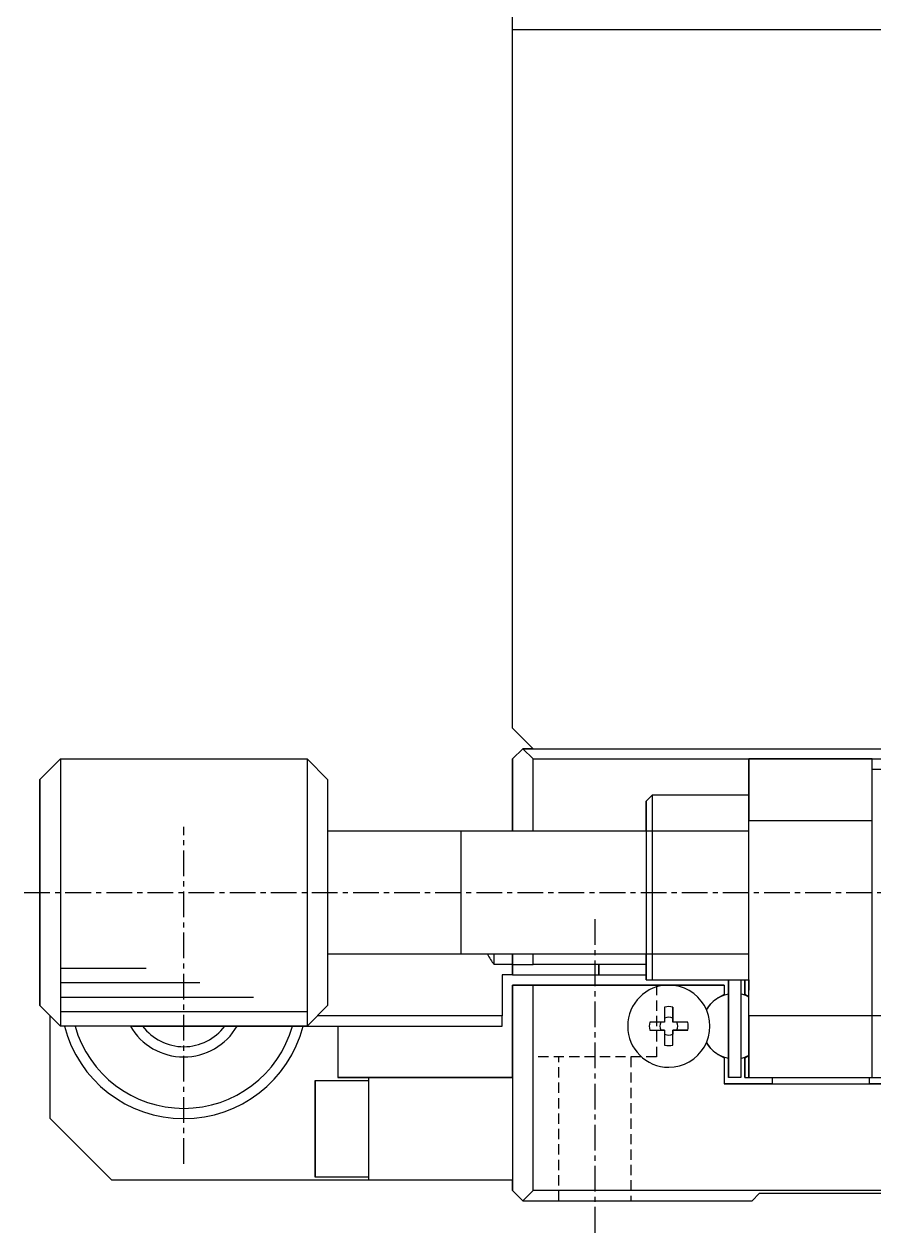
# Model space of a CAD drawing. Extents: x 73 to 304, y 18 to 225.
# Drawn here: x 223.8 to 265.1, y 64.1 to 123.1 of the extents above; entities that cross this region are included whole.
import ezdxf

# ---------------------------------------------------------------- set-up
doc = ezdxf.new("R2010")
doc.units = 0
doc.linetypes.add('CENTER', pattern=[2, 1.25, -0.25, 0.25, -0.25])
doc.linetypes.add('DASHED', pattern=[0.75, 0.5, -0.25])
doc.layers.get('0').update_dxf_attribs({"linetype": 'CONTINUOUS'})
doc.layers.add('CENTER', color=1, linetype='CENTER')

msp = doc.modelspace()

# ---------------------------------------------------------------- linework, layer by layer
at = {"color": 7, "linetype": 'CONTINUOUS'}
for p, q in [((247.528409, 88.848982), (247.528409, 161.84898)), ((247.528409, 122.84898), (287.528409, 122.84898)), ((247.528409, 88.848982), (248.528409, 87.848982)), ((247.527544, 87.348982), (248.027534, 87.848982)), ((248.028276, 87.848982), (247.528266, 87.348982)), ((248.027534, 87.848982), (248.527839, 87.848982)), ((248.028276, 87.848982), (248.027534, 87.848982)), ((248.528285, 87.348982), (248.028276, 87.848982)), ((248.528409, 87.848982), (248.028276, 87.848982)), ((248.528409, 87.848982), (286.528409, 87.848982)), ((224.528589, 86.348982), (225.528589, 87.348982)), ((225.528589, 87.348982), (237.528589, 87.348982)), ((237.528589, 87.348982), (238.528589, 86.348982)), ((247.527544, 83.848982), (247.527544, 87.348982)), ((247.527544, 87.348982), (247.528266, 87.348982)), ((247.528266, 87.348982), (247.528266, 83.848982)), ((248.528285, 87.348982), (259.028504, 87.348982)), ((248.528285, 83.848982), (248.528285, 87.348982)), ((259.02847, 85.598982), (259.028504, 87.348982)), ((259.028504, 87.348982), (265.028504, 87.348982)), ((259.028504, 87.348982), (259.028656, 87.348982)), ((265.028656, 87.348982), (259.028656, 87.348982)), ((259.028656, 87.348982), (259.028713, 84.348982)), ((265.028656, 87.348982), (265.028504, 87.348982)), ((265.028656, 87.348982), (286.528285, 87.348982)), ((265.028713, 84.348982), (265.028656, 87.348982)), ((265.028665, 86.848982), (268.528589, 86.848982)), ((254.028589, 85.298982), (254.328589, 85.598982)), ((254.328589, 85.598982), (259.028583, 85.598982)), ((254.328629, 76.598982), (254.328589, 85.598982)), ((259.028673, 80.848982), (259.028583, 85.598982)), ((254.028527, 83.848982), (254.028589, 85.298982)), ((254.028589, 85.298982), (254.028614, 76.598982)), ((259.028713, 74.848982), (259.028713, 84.348982)), ((259.028713, 84.348982), (265.028713, 84.348982)), ((265.028713, 74.848982), (265.028713, 84.348982)), ((238.528677, 83.848982), (245.033589, 83.848982)), ((245.023589, 83.848982), (259.028653, 83.848982)), ((259.028623, 76.598982), (259.028673, 80.848982)), ((245.033589, 77.848982), (238.528677, 77.848982)), ((259.028653, 77.848982), (245.023589, 77.848982)), ((246.630141, 77.348982), (246.630167, 77.848982)), ((247.528141, 77.348982), (247.528166, 77.848982)), ((247.528266, 77.848982), (247.528266, 77.348982)), ((248.528285, 77.348982), (248.528285, 77.848982)), ((254.028564, 76.598982), (254.028527, 77.848982)), ((247.528141, 77.348982), (246.630141, 77.348982)), ((247.528048, 77.348982), (247.528048, 76.848982)), ((247.52807, 76.848982), (247.52807, 77.348982)), ((247.528266, 77.348982), (247.528141, 77.348982)), ((247.528266, 77.348982), (248.528285, 77.348982)), ((254.028537, 77.348982), (248.528285, 77.348982)), ((251.727724, 76.848982), (251.727724, 77.348982)), ((251.727736, 77.348982), (251.727736, 76.848982)), ((247.028048, 76.848982), (247.028048, 74.848982)), ((247.528048, 76.848982), (247.028048, 76.848982)), ((247.52807, 76.848982), (251.727724, 76.848982)), ((251.727736, 76.848982), (254.028552, 76.848982)), ((247.527544, 76.348982), (248.527525, 76.348982)), ((247.527544, 71.848982), (247.527544, 76.348982)), ((247.527544, 76.348982), (247.528266, 76.348982)), ((247.528266, 76.348982), (247.528266, 66.348982)), ((248.528285, 76.348982), (247.528266, 76.348982)), ((255.128285, 76.348982), (248.527525, 76.348982)), ((248.527601, 76.348982), (254.527601, 76.348982)), ((248.527601, 76.348982), (254.527601, 76.348982)), ((248.528209, 76.348982), (254.528209, 76.348982)), ((248.528209, 76.348982), (254.528209, 76.348982)), ((248.528285, 66.348982), (248.528285, 76.348982)), ((248.528285, 76.348982), (255.128302, 76.348982)), ((254.028614, 76.598982), (254.328629, 76.598982)), ((254.328629, 76.598982), (259.028623, 76.598982)), ((257.827525, 76.348982), (255.128302, 76.348982)), ((255.128302, 76.348982), (257.828285, 76.348982)), ((257.828285, 76.348982), (257.827525, 76.348982)), ((257.828285, 76.348982), (257.828285, 75.893394)), ((258.027603, 76.598982), (258.027603, 75.907868)), ((258.028203, 71.848982), (258.028203, 76.598982)), ((258.628203, 76.598982), (258.628203, 71.848982)), ((258.827525, 75.893394), (258.827525, 76.598982)), ((258.828285, 76.598982), (258.828285, 75.893394)), ((259.028285, 71.848982), (259.028285, 76.598982)), ((259.028543, 76.598982), (259.028583, 76.098982)), ((259.028583, 76.098982), (259.028623, 76.598982)), ((257.828285, 75.893394), (257.534535, 75.723797)), ((258.027638, 75.907875), (258.027648, 75.998982)), ((258.027648, 75.998982), (258.027659, 75.907879)), ((258.02771, 75.907875), (258.027721, 75.998982)), ((258.027721, 75.998982), (258.027731, 75.907893)), ((258.027783, 75.907875), (258.027793, 75.998982)), ((258.027793, 75.998982), (258.027803, 75.907907)), ((258.027855, 75.907875), (258.027865, 75.998982)), ((258.027865, 75.998982), (258.027875, 75.907921)), ((258.027927, 75.907875), (258.027937, 75.998982)), ((258.027937, 75.998982), (258.027947, 75.907935)), ((258.027999, 75.907875), (258.028009, 75.998982)), ((258.028009, 75.998982), (258.02802, 75.907949)), ((258.028071, 75.907875), (258.028082, 75.998982)), ((258.028082, 75.998982), (258.028092, 75.907962)), ((258.028144, 75.907875), (258.028154, 75.998982)), ((258.028154, 75.998982), (258.028154, 72.698982)), ((258.827525, 75.893394), (259.028285, 75.777485)), ((258.828285, 75.893394), (258.827525, 75.893394)), ((259.028285, 75.777923), (258.828285, 75.893394)), ((259.027522, 75.777925), (259.027522, 75.774128)), ((259.027525, 75.774126), (259.027525, 75.777923)), ((225.528589, 74.348982), (224.528589, 75.348982)), ((238.528589, 75.348982), (237.528589, 74.348982)), ((247.527905, 75.098982), (247.527881, 73.848982)), ((247.527905, 72.598982), (247.527905, 75.098982)), ((254.928313, 75.27769), (254.928315, 74.548982)), ((255.328313, 75.27769), (255.328293, 74.735374)), ((255.328315, 74.548982), (255.328313, 75.27769)), ((225.027563, 69.848982), (225.027563, 74.850008)), ((225.027677, 69.848982), (225.027677, 74.849894)), ((237.528589, 74.348982), (225.528589, 74.348982)), ((229.028038, 74.348982), (237.528589, 74.348982)), ((237.528589, 74.348982), (247.028038, 74.348982)), ((247.028048, 74.848982), (238.028589, 74.848982)), ((239.027677, 74.348982), (239.027677, 71.848982)), ((247.028038, 74.348982), (247.028048, 74.848982)), ((254.928315, 74.548982), (254.199604, 74.548982)), ((255.328293, 74.735374), (255.328293, 74.548982)), ((256.057022, 74.548982), (255.328315, 74.548982)), ((259.028713, 74.848982), (259.028656, 71.848982)), ((265.028713, 74.848982), (259.028713, 74.848982)), ((265.028656, 71.848982), (265.028713, 74.848982)), ((268.528589, 74.848982), (265.028713, 74.848982)), ((247.527881, 73.848982), (247.527905, 72.598982)), ((254.199604, 74.148982), (254.741901, 74.148982)), ((254.199604, 74.148982), (254.928315, 74.148982)), ((254.928293, 74.148982), (254.741901, 74.148982)), ((254.928315, 74.148982), (254.928313, 73.420273)), ((255.328293, 74.148982), (255.328293, 73.962589)), ((255.514685, 74.148982), (255.328293, 74.148982)), ((255.328313, 73.420273), (255.328293, 73.962589)), ((255.328313, 73.420273), (255.328315, 74.148982)), ((255.328315, 74.148982), (256.057022, 74.148982)), ((256.057022, 74.148982), (255.514685, 74.148982)), ((257.534535, 72.974166), (257.828285, 72.80457)), ((257.828285, 72.80457), (257.828285, 71.548982)), ((258.027603, 72.790095), (258.027603, 71.848982)), ((258.027648, 72.698982), (258.027638, 72.790088)), ((258.027659, 72.790084), (258.027648, 72.698982)), ((258.027721, 72.698982), (258.02771, 72.790088)), ((258.027731, 72.79007), (258.027721, 72.698982)), ((258.027793, 72.698982), (258.027783, 72.790088)), ((258.027803, 72.790056), (258.027793, 72.698982)), ((258.027865, 72.698982), (258.027855, 72.790088)), ((258.027875, 72.790042), (258.027865, 72.698982)), ((258.027937, 72.698982), (258.027927, 72.790088)), ((258.027947, 72.790028), (258.027937, 72.698982)), ((258.028009, 72.698982), (258.027999, 72.790088)), ((258.02802, 72.790014), (258.028009, 72.698982)), ((258.028082, 72.698982), (258.028071, 72.790088)), ((258.028092, 72.790001), (258.028082, 72.698982)), ((258.028154, 72.698982), (258.028144, 72.790088)), ((259.028285, 72.920478), (258.827525, 72.80457)), ((258.827525, 71.848982), (258.827525, 72.80457)), ((258.827525, 72.80457), (258.828285, 72.80457)), ((258.828285, 72.80457), (259.028285, 72.92004)), ((258.828285, 72.80457), (258.828285, 71.848982)), ((237.927877, 69.348965), (237.927833, 71.698981)), ((237.927833, 71.698981), (237.927833, 66.998981)), ((237.927833, 71.698981), (240.527833, 71.698981)), ((247.527563, 71.848982), (239.027677, 71.848982)), ((239.027677, 71.848982), (240.527677, 71.848982)), ((240.527677, 71.698981), (240.527677, 71.848982)), ((240.527677, 71.848982), (240.527886, 71.848982)), ((240.527886, 66.848982), (240.527886, 71.848982)), ((240.527886, 71.848982), (247.527886, 71.848982)), ((247.527886, 71.848982), (247.527563, 71.848982)), ((247.527886, 71.848982), (247.527886, 66.848982)), ((257.828285, 71.548982), (277.228285, 71.548982)), ((260.027677, 71.548982), (257.828285, 71.548982)), ((258.027603, 71.848982), (258.028203, 71.848982)), ((258.628203, 71.848982), (258.028203, 71.848982)), ((258.828285, 71.848982), (258.827525, 71.848982)), ((258.828285, 71.848982), (259.028285, 71.848982)), ((259.028656, 71.848982), (259.028285, 71.848982)), ((259.028656, 71.848982), (265.028656, 71.848982)), ((260.178, 71.548982), (260.027677, 71.548982)), ((260.027677, 71.548982), (260.178, 71.548982)), ((260.027677, 71.548982), (260.028133, 71.548982)), ((260.028133, 71.548982), (265.028133, 71.548982)), ((260.178, 71.548982), (260.178, 71.848982)), ((264.878, 71.848982), (264.878, 71.548982)), ((265.028133, 71.548982), (264.878, 71.548982)), ((264.878, 71.548982), (265.027677, 71.548982)), ((265.028133, 71.548982), (265.027677, 71.548982)), ((266.027734, 71.548982), (265.028133, 71.548982)), ((265.028656, 71.848982), (276.028418, 71.848982)), ((237.927833, 70.619152), (237.927812, 69.984074)), ((237.927854, 69.984059), (237.927833, 70.619152)), ((225.027563, 69.848982), (228.027563, 66.848982)), ((225.027677, 69.848982), (225.027563, 69.848982)), ((228.027677, 66.848982), (225.027677, 69.848982)), ((237.927812, 69.984074), (237.927812, 68.713904)), ((237.927854, 68.713889), (237.927854, 69.984059)), ((237.927833, 66.998981), (237.927877, 69.348965)), ((237.927812, 68.713904), (237.927833, 68.078811)), ((237.927833, 68.078811), (237.927854, 68.713889)), ((228.027563, 66.848982), (228.027677, 66.848982)), ((240.527677, 66.848982), (228.027677, 66.848982)), ((240.527833, 66.998981), (237.927833, 66.998981)), ((240.527677, 66.848982), (240.527677, 66.998981)), ((240.527677, 66.848982), (240.527886, 66.848982)), ((247.527886, 66.848982), (240.527886, 66.848982)), ((247.527544, 66.348982), (247.527544, 66.848982)), ((248.027534, 65.848982), (247.527544, 66.348982)), ((247.528266, 66.348982), (247.527544, 66.348982)), ((247.528266, 66.348982), (248.028276, 65.848982)), ((248.028276, 65.848982), (248.528285, 66.348982)), ((286.528285, 66.348982), (248.528285, 66.348982)), ((259.528282, 66.198982), (259.178276, 65.848982)), ((275.528282, 66.198982), (259.528282, 66.198982)), ((248.027534, 65.848982), (248.028276, 65.848982)), ((248.028276, 65.848982), (259.178276, 65.848982))]:
    msp.add_line(p, q, dxfattribs=at)
at = {"color": 9, "linetype": 'CONTINUOUS'}
for p, q in [((245.028646, 80.821812), (245.028589, 83.848982)), ((245.028589, 77.848982), (245.028646, 80.821812))]:
    msp.add_line(p, q, dxfattribs=at)
at = {"color": 3, "linetype": 'CONTINUOUS'}
for p, q in [((229.691282, 77.148982), (225.528589, 77.148982)), ((232.303718, 76.448982), (225.528589, 76.448982)), ((234.916154, 75.748982), (225.528589, 75.748982)), ((237.528589, 75.048982), (225.528589, 75.048982))]:
    msp.add_line(p, q, dxfattribs=at)
at = {"color": 3, "linetype": 'DASHED'}
for p, q in [((254.528266, 76.348982), (254.528266, 72.848982)), ((254.528266, 72.848982), (248.528266, 72.848982)), ((249.778266, 65.848982), (249.778266, 72.848982)), ((253.278266, 72.848982), (253.278266, 65.848982))]:
    msp.add_line(p, q, dxfattribs=at)
at = {"color": 7, "linetype": 'CONTINUOUS'}
for points in [[(225.528818, 87.349, 0), (225.528818, 87.347, 0), (225.528818, 87.3412, 0), (225.528818, 87.3314, 0), (225.528818, 87.3177, 0), (225.528818, 87.3001, 0), (225.528818, 87.2786, 0), (225.528818, 87.2533, 0), (225.528818, 87.2241, 0), (225.528818, 87.1911, 0), (225.528818, 87.1542, 0), (225.528818, 87.1136, 0), (225.528818, 87.0691, 0), (225.528818, 87.0209, 0), (225.528818, 86.9691, 0), (225.528818, 86.9135, 0), (225.528818, 86.8542, 0), (225.528818, 86.7914, 0), (225.528818, 86.7249, 0), (225.528818, 86.655, 0), (225.528818, 86.5815, 0), (225.528818, 86.5046, 0), (225.528818, 86.4243, 0), (225.528818, 86.3406, 0), (225.528818, 86.2536, 0), (225.528818, 86.1633, 0), (225.528818, 86.0699, 0), (225.528818, 85.9733, 0), (225.528818, 85.8736, 0), (225.528818, 85.7709, 0), (225.528818, 85.6652, 0), (225.528818, 85.5566, 0), (225.528818, 85.4452, 0), (225.528818, 85.331, 0), (225.528818, 85.2142, 0), (225.528818, 85.0946, 0), (225.528818, 84.9726, 0), (225.528818, 84.848, 0), (225.528818, 84.7211, 0), (225.528818, 84.5918, 0), (225.528818, 84.4602, 0), (225.528818, 84.3265, 0), (225.528818, 84.1907, 0), (225.528818, 84.0529, 0), (225.528818, 83.9131, 0), (225.528818, 83.7715, 0), (225.528818, 83.6281, 0), (225.528818, 83.4831, 0), (225.528818, 83.3365, 0), (225.528818, 83.1883, 0), (225.528818, 83.0388, 0), (225.528818, 82.8879, 0), (225.528818, 82.7359, 0), (225.528818, 82.5826, 0), (225.528818, 82.4284, 0), (225.528818, 82.2732, 0), (225.528818, 82.1171, 0), (225.528818, 81.9602, 0), (225.528818, 81.8027, 0), (225.528818, 81.6447, 0), (225.528818, 81.4861, 0), (225.528818, 81.3272, 0), (225.528818, 81.1679, 0), (225.528818, 81.0085, 0), (225.528818, 80.849, 0), (225.528818, 80.6895, 0), (225.528818, 80.53, 0), (225.528818, 80.3708, 0), (225.528818, 80.2119, 0), (225.528818, 80.0533, 0), (225.528818, 79.8952, 0), (225.528818, 79.7377, 0), (225.528818, 79.5809, 0), (225.528818, 79.4248, 0), (225.528818, 79.2696, 0), (225.528818, 79.1153, 0), (225.528818, 78.9621, 0), (225.528818, 78.81, 0), (225.528818, 78.6592, 0), (225.528818, 78.5096, 0), (225.528818, 78.3615, 0), (225.528818, 78.2149, 0), (225.528818, 78.0698, 0), (225.528818, 77.9265, 0), (225.528818, 77.7849, 0), (225.528818, 77.6451, 0), (225.528818, 77.5073, 0), (225.528818, 77.3715, 0), (225.528818, 77.2377, 0), (225.528818, 77.1062, 0), (225.528818, 76.9769, 0), (225.528818, 76.8499, 0), (225.528818, 76.7254, 0), (225.528818, 76.6033, 0), (225.528818, 76.4838, 0), (225.528818, 76.3669, 0), (225.528818, 76.2527, 0), (225.528818, 76.1413, 0), (225.528818, 76.0328, 0), (225.528818, 75.9271, 0), (225.528818, 75.8244, 0), (225.528818, 75.7247, 0), (225.528818, 75.6281, 0), (225.528818, 75.5346, 0), (225.528818, 75.4444, 0), (225.528818, 75.3574, 0), (225.528818, 75.2737, 0), (225.528818, 75.1934, 0), (225.528818, 75.1165, 0), (225.528818, 75.043, 0), (225.528818, 74.973, 0), (225.528818, 74.9066, 0), (225.528818, 74.8437, 0), (225.528818, 74.7845, 0), (225.528818, 74.7289, 0), (225.528818, 74.677, 0), (225.528818, 74.6288, 0), (225.528818, 74.5844, 0), (225.528818, 74.5438, 0), (225.528818, 74.5069, 0), (225.528818, 74.4739, 0), (225.528818, 74.4447, 0), (225.528818, 74.4193, 0), (225.528818, 74.3979, 0), (225.528818, 74.3803, 0), (225.528818, 74.3666, 0), (225.528818, 74.3568, 0), (225.528818, 74.3509, 0), (225.528818, 74.349, 0)], [(237.528818, 87.349, 0), (237.528818, 87.3485, 0), (237.528818, 87.347, 0), (237.528818, 87.3445, 0), (237.528818, 87.3411, 0), (237.528818, 87.3366, 0), (237.528818, 87.3312, 0), (237.528818, 87.3247, 0), (237.528818, 87.3173, 0), (237.528818, 87.3089, 0), (237.528818, 87.2995, 0), (237.528818, 87.2892, 0), (237.528818, 87.2778, 0), (237.528818, 87.2655, 0), (237.528818, 87.2522, 0), (237.528818, 87.2379, 0), (237.528818, 87.2226, 0), (237.528818, 87.2064, 0), (237.528818, 87.1892, 0), (237.528818, 87.1711, 0), (237.528818, 87.1519, 0), (237.528818, 87.1319, 0), (237.528818, 87.1108, 0), (237.528818, 87.0888, 0), (237.528818, 87.0659, 0), (237.528818, 87.042, 0), (237.528818, 87.0172, 0), (237.528818, 86.9914, 0), (237.528818, 86.9647, 0), (237.528818, 86.937, 0), (237.528818, 86.9085, 0), (237.528818, 86.879, 0), (237.528818, 86.8486, 0), (237.528818, 86.8172, 0), (237.528818, 86.785, 0), (237.528818, 86.7519, 0), (237.528818, 86.7178, 0), (237.528818, 86.6829, 0), (237.528818, 86.6471, 0), (237.528818, 86.6104, 0), (237.528818, 86.5728, 0), (237.528818, 86.5343, 0), (237.528818, 86.495, 0), (237.528818, 86.4548, 0), (237.528818, 86.4138, 0), (237.528818, 86.3719, 0), (237.528818, 86.3292, 0), (237.528818, 86.2856, 0), (237.528818, 86.2412, 0), (237.528818, 86.196, 0), (237.528818, 86.15, 0), (237.528818, 86.1032, 0), (237.528818, 86.0555, 0), (237.528818, 86.0071, 0), (237.528818, 85.9579, 0), (237.528818, 85.9079, 0), (237.528818, 85.8572, 0), (237.528818, 85.8057, 0), (237.528818, 85.7534, 0), (237.528818, 85.7004, 0), (237.528818, 85.6466, 0), (237.528818, 85.5921, 0), (237.528818, 85.5369, 0), (237.528818, 85.481, 0), (237.528818, 85.4243, 0), (237.528818, 85.367, 0), (237.528818, 85.309, 0), (237.528818, 85.2503, 0), (237.528818, 85.1909, 0), (237.528818, 85.1309, 0), (237.528818, 85.0702, 0), (237.528818, 85.0088, 0), (237.528818, 84.9469, 0), (237.528818, 84.8843, 0), (237.528818, 84.8211, 0), (237.528818, 84.7573, 0), (237.528818, 84.6929, 0), (237.528818, 84.6279, 0), (237.528818, 84.5623, 0), (237.528818, 84.4962, 0), (237.528818, 84.4295, 0), (237.528818, 84.3623, 0), (237.528818, 84.2945, 0), (237.528818, 84.2263, 0), (237.528818, 84.1575, 0), (237.528818, 84.0881, 0), (237.528818, 84.0183, 0), (237.528818, 83.9481, 0), (237.528818, 83.8773, 0), (237.528818, 83.8061, 0), (237.528818, 83.7344, 0), (237.528818, 83.6623, 0), (237.528818, 83.5898, 0), (237.528818, 83.5168, 0), (237.528818, 83.4435, 0), (237.528818, 83.3697, 0), (237.528818, 83.2956, 0), (237.528818, 83.2211, 0), (237.528818, 83.1462, 0), (237.528818, 83.071, 0), (237.528818, 82.9954, 0), (237.528818, 82.9195, 0), (237.528818, 82.8433, 0), (237.528818, 82.7668, 0), (237.528818, 82.69, 0), (237.528818, 82.6129, 0), (237.528818, 82.5356, 0), (237.528818, 82.458, 0), (237.528818, 82.3801, 0), (237.528818, 82.302, 0), (237.528818, 82.2237, 0), (237.528818, 82.1452, 0), (237.528818, 82.0665, 0), (237.528818, 81.9876, 0), (237.528818, 81.9085, 0), (237.528818, 81.8293, 0), (237.528818, 81.7499, 0), (237.528818, 81.6704, 0), (237.528818, 81.5908, 0), (237.528818, 81.511, 0), (237.528818, 81.4311, 0), (237.528818, 81.3512, 0), (237.528818, 81.2712, 0), (237.528818, 81.1911, 0), (237.528818, 81.1109, 0), (237.528818, 81.0308, 0), (237.528818, 80.9506, 0), (237.528818, 80.8703, 0), (237.528818, 80.7901, 0)], [(224.528818, 86.349, 0), (224.528818, 86.3473, 0), (224.528818, 86.3424, 0), (224.528818, 86.3341, 0), (224.528818, 86.3225, 0), (224.528818, 86.3076, 0), (224.528818, 86.2895, 0), (224.528818, 86.268, 0), (224.528818, 86.2433, 0), (224.528818, 86.2154, 0), (224.528818, 86.1842, 0), (224.528818, 86.1498, 0), (224.528818, 86.1122, 0), (224.528818, 86.0714, 0), (224.528818, 86.0275, 0), (224.528818, 85.9805, 0), (224.528818, 85.9303, 0), (224.528818, 85.8772, 0), (224.528818, 85.821, 0), (224.528818, 85.7617, 0), (224.528818, 85.6996, 0), (224.528818, 85.6345, 0), (224.528818, 85.5665, 0), (224.528818, 85.4957, 0), (224.528818, 85.4221, 0), (224.528818, 85.3457, 0), (224.528818, 85.2667, 0), (224.528818, 85.1849, 0), (224.528818, 85.1006, 0), (224.528818, 85.0137, 0), (224.528818, 84.9243, 0), (224.528818, 84.8324, 0), (224.528818, 84.7381, 0), (224.528818, 84.6415, 0), (224.528818, 84.5426, 0), (224.528818, 84.4415, 0), (224.528818, 84.3382, 0), (224.528818, 84.2328, 0), (224.528818, 84.1254, 0), (224.528818, 84.016, 0), (224.528818, 83.9047, 0), (224.528818, 83.7915, 0), (224.528818, 83.6766, 0), (224.528818, 83.56, 0), (224.528818, 83.4417, 0), (224.528818, 83.3219, 0), (224.528818, 83.2006, 0), (224.528818, 83.0778, 0), (224.528818, 82.9538, 0), (224.528818, 82.8284, 0), (224.528818, 82.7019, 0), (224.528818, 82.5743, 0), (224.528818, 82.4456, 0), (224.528818, 82.3159, 0), (224.528818, 82.1854, 0), (224.528818, 82.0541, 0), (224.528818, 81.922, 0), (224.528818, 81.7893, 0), (224.528818, 81.656, 0), (224.528818, 81.5222, 0), (224.528818, 81.3881, 0), (224.528818, 81.2536, 0), (224.528818, 81.1189, 0), (224.528818, 80.984, 0), (224.528818, 80.849, 0), (224.528818, 80.714, 0), (224.528818, 80.5791, 0), (224.528818, 80.4444, 0), (224.528818, 80.3099, 0), (224.528818, 80.1757, 0), (224.528818, 80.042, 0), (224.528818, 79.9087, 0), (224.528818, 79.776, 0), (224.528818, 79.6439, 0), (224.528818, 79.5126, 0), (224.528818, 79.382, 0), (224.528818, 79.2524, 0), (224.528818, 79.1237, 0), (224.528818, 78.9961, 0), (224.528818, 78.8695, 0), (224.528818, 78.7442, 0), (224.528818, 78.6201, 0), (224.528818, 78.4974, 0), (224.528818, 78.3761, 0), (224.528818, 78.2563, 0), (224.528818, 78.138, 0), (224.528818, 78.0214, 0), (224.528818, 77.9065, 0), (224.528818, 77.7933, 0), (224.528818, 77.682, 0), (224.528818, 77.5726, 0), (224.528818, 77.4652, 0), (224.528818, 77.3598, 0), (224.528818, 77.2565, 0), (224.528818, 77.1554, 0), (224.528818, 77.0565, 0), (224.528818, 76.9599, 0), (224.528818, 76.8656, 0), (224.528818, 76.7737, 0), (224.528818, 76.6843, 0), (224.528818, 76.5974, 0), (224.528818, 76.513, 0), (224.528818, 76.4313, 0), (224.528818, 76.3522, 0), (224.528818, 76.2759, 0), (224.528818, 76.2023, 0), (224.528818, 76.1314, 0), (224.528818, 76.0635, 0), (224.528818, 75.9984, 0), (224.528818, 75.9362, 0), (224.528818, 75.877, 0), (224.528818, 75.8208, 0), (224.528818, 75.7676, 0), (224.528818, 75.7175, 0), (224.528818, 75.6705, 0), (224.528818, 75.6266, 0), (224.528818, 75.5858, 0), (224.528818, 75.5482, 0), (224.528818, 75.5138, 0), (224.528818, 75.4826, 0), (224.528818, 75.4546, 0), (224.528818, 75.4299, 0), (224.528818, 75.4085, 0), (224.528818, 75.3903, 0), (224.528818, 75.3755, 0), (224.528818, 75.3639, 0), (224.528818, 75.3556, 0), (224.528818, 75.3506, 0), (224.528818, 75.349, 0)], [(224.528818, 80.8988, 0), (224.528818, 80.9659, 0), (224.528818, 81.033, 0), (224.528818, 81.1, 0), (224.528818, 81.167, 0), (224.528818, 81.234, 0), (224.528818, 81.3009, 0), (224.528818, 81.3678, 0), (224.528818, 81.4345, 0), (224.528818, 81.5012, 0), (224.528818, 81.5678, 0), (224.528818, 81.6343, 0), (224.528818, 81.7006, 0), (224.528818, 81.7668, 0), (224.528818, 81.8329, 0), (224.528818, 81.8989, 0), (224.528818, 81.9647, 0), (224.528818, 82.0303, 0), (224.528818, 82.0958, 0), (224.528818, 82.161, 0), (224.528818, 82.2261, 0), (224.528818, 82.291, 0), (224.528818, 82.3556, 0), (224.528818, 82.42, 0), (224.528818, 82.4842, 0), (224.528818, 82.5482, 0), (224.528818, 82.6119, 0), (224.528818, 82.6753, 0), (224.528818, 82.7384, 0), (224.528818, 82.8013, 0), (224.528818, 82.8639, 0), (224.528818, 82.9262, 0), (224.528818, 82.9882, 0), (224.528818, 83.0498, 0), (224.528818, 83.1112, 0), (224.528818, 83.1722, 0), (224.528818, 83.2328, 0), (224.528818, 83.2931, 0), (224.528818, 83.3531, 0), (224.528818, 83.4126, 0), (224.528818, 83.4718, 0), (224.528818, 83.5306, 0), (224.528818, 83.589, 0), (224.528818, 83.6469, 0), (224.528818, 83.7045, 0), (224.528818, 83.7616, 0), (224.528818, 83.8183, 0), (224.528818, 83.8746, 0), (224.528818, 83.9304, 0), (224.528818, 83.9858, 0), (224.528818, 84.0407, 0), (224.528818, 84.0951, 0), (224.528818, 84.149, 0), (224.528818, 84.2024, 0), (224.528818, 84.2554, 0), (224.528818, 84.3078, 0), (224.528818, 84.3597, 0), (224.528818, 84.4111, 0), (224.528818, 84.462, 0), (224.528818, 84.5123, 0), (224.528818, 84.5621, 0), (224.528818, 84.6113, 0), (224.528818, 84.66, 0), (224.528818, 84.7081, 0), (224.528818, 84.7556, 0), (224.528818, 84.8025, 0), (224.528818, 84.8489, 0), (224.528818, 84.8947, 0), (224.528818, 84.9398, 0), (224.528818, 84.9844, 0), (224.528818, 85.0283, 0), (224.528818, 85.0716, 0), (224.528818, 85.1143, 0), (224.528818, 85.1563, 0), (224.528818, 85.1977, 0), (224.528818, 85.2385, 0), (224.528818, 85.2786, 0), (224.528818, 85.3181, 0), (224.528818, 85.3568, 0), (224.528818, 85.3949, 0), (224.528818, 85.4324, 0), (224.528818, 85.4691, 0), (224.528818, 85.5052, 0), (224.528818, 85.5406, 0), (224.528818, 85.5752, 0), (224.528818, 85.6092, 0), (224.528818, 85.6425, 0), (224.528818, 85.675, 0), (224.528818, 85.7068, 0), (224.528818, 85.7379, 0), (224.528818, 85.7683, 0), (224.528818, 85.798, 0), (224.528818, 85.8269, 0), (224.528818, 85.855, 0), (224.528818, 85.8825, 0), (224.528818, 85.9091, 0), (224.528818, 85.935, 0), (224.528818, 85.9602, 0), (224.528818, 85.9846, 0), (224.528818, 86.0082, 0), (224.528818, 86.0311, 0), (224.528818, 86.0532, 0), (224.528818, 86.0745, 0), (224.528818, 86.0951, 0), (224.528818, 86.1148, 0), (224.528818, 86.1338, 0), (224.528818, 86.152, 0), (224.528818, 86.1694, 0), (224.528818, 86.186, 0), (224.528818, 86.2018, 0), (224.528818, 86.2169, 0), (224.528818, 86.2311, 0), (224.528818, 86.2445, 0), (224.528818, 86.2571, 0), (224.528818, 86.2689, 0), (224.528818, 86.2799, 0), (224.528818, 86.2901, 0), (224.528818, 86.2995, 0), (224.528818, 86.3081, 0), (224.528818, 86.3158, 0), (224.528818, 86.3228, 0), (224.528818, 86.3289, 0), (224.528818, 86.3342, 0), (224.528818, 86.3387, 0), (224.528818, 86.3424, 0), (224.528818, 86.3453, 0), (224.528818, 86.3473, 0), (224.528818, 86.3486, 0), (224.528818, 86.349, 0)], [(238.528818, 86.349, 0), (238.528818, 86.3486, 0), (238.528818, 86.3473, 0), (238.528818, 86.3452, 0), (238.528818, 86.3423, 0), (238.528818, 86.3385, 0), (238.528818, 86.3339, 0), (238.528818, 86.3285, 0), (238.528818, 86.3222, 0), (238.528818, 86.3151, 0), (238.528818, 86.3071, 0), (238.528818, 86.2984, 0), (238.528818, 86.2888, 0), (238.528818, 86.2783, 0), (238.528818, 86.2671, 0), (238.528818, 86.255, 0), (238.528818, 86.2421, 0), (238.528818, 86.2283, 0), (238.528818, 86.2138, 0), (238.528818, 86.1984, 0), (238.528818, 86.1822, 0), (238.528818, 86.1652, 0), (238.528818, 86.1474, 0), (238.528818, 86.1288, 0), (238.528818, 86.1094, 0), (238.528818, 86.0892, 0), (238.528818, 86.0682, 0), (238.528818, 86.0464, 0), (238.528818, 86.0238, 0), (238.528818, 86.0004, 0), (238.528818, 85.9762, 0), (238.528818, 85.9512, 0), (238.528818, 85.9255, 0), (238.528818, 85.899, 0), (238.528818, 85.8717, 0), (238.528818, 85.8437, 0), (238.528818, 85.8149, 0), (238.528818, 85.7853, 0), (238.528818, 85.755, 0), (238.528818, 85.724, 0), (238.528818, 85.6922, 0), (238.528818, 85.6596, 0), (238.528818, 85.6263, 0), (238.528818, 85.5923, 0), (238.528818, 85.5576, 0), (238.528818, 85.5222, 0), (238.528818, 85.486, 0), (238.528818, 85.4492, 0), (238.528818, 85.4116, 0), (238.528818, 85.3734, 0), (238.528818, 85.3344, 0), (238.528818, 85.2948, 0), (238.528818, 85.2545, 0), (238.528818, 85.2135, 0), (238.528818, 85.1719, 0), (238.528818, 85.1296, 0), (238.528818, 85.0866, 0), (238.528818, 85.043, 0), (238.528818, 84.9988, 0), (238.528818, 84.9539, 0), (238.528818, 84.9085, 0), (238.528818, 84.8623, 0), (238.528818, 84.8156, 0), (238.528818, 84.7683, 0), (238.528818, 84.7204, 0), (238.528818, 84.6719, 0), (238.528818, 84.6228, 0), (238.528818, 84.5731, 0), (238.528818, 84.5229, 0), (238.528818, 84.4721, 0), (238.528818, 84.4207, 0), (238.528818, 84.3688, 0), (238.528818, 84.3164, 0), (238.528818, 84.2634, 0), (238.528818, 84.21, 0), (238.528818, 84.156, 0), (238.528818, 84.1015, 0), (238.528818, 84.0465, 0), (238.528818, 83.991, 0), (238.528818, 83.9351, 0), (238.528818, 83.8787, 0), (238.528818, 83.8218, 0), (238.528818, 83.7644, 0), (238.528818, 83.7066, 0), (238.528818, 83.6484, 0), (238.528818, 83.5898, 0), (238.528818, 83.5307, 0), (238.528818, 83.4713, 0), (238.528818, 83.4114, 0), (238.528818, 83.3511, 0), (238.528818, 83.2905, 0), (238.528818, 83.2295, 0), (238.528818, 83.1681, 0), (238.528818, 83.1064, 0), (238.528818, 83.0443, 0), (238.528818, 82.9819, 0), (238.528818, 82.9192, 0), (238.528818, 82.8561, 0), (238.528818, 82.7928, 0), (238.528818, 82.7291, 0), (238.528818, 82.6652, 0), (238.528818, 82.601, 0), (238.528818, 82.5365, 0), (238.528818, 82.4717, 0), (238.528818, 82.4068, 0), (238.528818, 82.3415, 0), (238.528818, 82.2761, 0), (238.528818, 82.2104, 0), (238.528818, 82.1445, 0), (238.528818, 82.0785, 0), (238.528818, 82.0122, 0), (238.528818, 81.9458, 0), (238.528818, 81.8792, 0), (238.528818, 81.8124, 0), (238.528818, 81.7455, 0), (238.528818, 81.6785, 0), (238.528818, 81.6113, 0), (238.528818, 81.544, 0), (238.528818, 81.4766, 0), (238.528818, 81.4091, 0), (238.528818, 81.3416, 0), (238.528818, 81.2739, 0), (238.528818, 81.2062, 0), (238.528818, 81.1385, 0), (238.528818, 81.0706, 0), (238.528818, 81.0028, 0), (238.528818, 80.9349, 0), (238.528818, 80.8671, 0), (238.528818, 80.7992, 0)], [(224.528818, 75.349, 0), (224.528818, 75.3494, 0), (224.528818, 75.3507, 0), (224.528818, 75.3528, 0), (224.528818, 75.3557, 0), (224.528818, 75.3595, 0), (224.528818, 75.3641, 0), (224.528818, 75.3695, 0), (224.528818, 75.3758, 0), (224.528818, 75.3829, 0), (224.528818, 75.3908, 0), (224.528818, 75.3996, 0), (224.528818, 75.4092, 0), (224.528818, 75.4196, 0), (224.528818, 75.4309, 0), (224.528818, 75.443, 0), (224.528818, 75.4559, 0), (224.528818, 75.4696, 0), (224.528818, 75.4842, 0), (224.528818, 75.4995, 0), (224.528818, 75.5157, 0), (224.528818, 75.5327, 0), (224.528818, 75.5505, 0), (224.528818, 75.5691, 0), (224.528818, 75.5886, 0), (224.528818, 75.6088, 0), (224.528818, 75.6298, 0), (224.528818, 75.6516, 0), (224.528818, 75.6742, 0), (224.528818, 75.6976, 0), (224.528818, 75.7218, 0), (224.528818, 75.7467, 0), (224.528818, 75.7725, 0), (224.528818, 75.799, 0), (224.528818, 75.8262, 0), (224.528818, 75.8543, 0), (224.528818, 75.8831, 0), (224.528818, 75.9126, 0), (224.528818, 75.9429, 0), (224.528818, 75.974, 0), (224.528818, 76.0058, 0), (224.528818, 76.0383, 0), (224.528818, 76.0716, 0), (224.528818, 76.1056, 0), (224.528818, 76.1403, 0), (224.528818, 76.1758, 0), (224.528818, 76.2119, 0), (224.528818, 76.2488, 0), (224.528818, 76.2863, 0), (224.528818, 76.3246, 0), (224.528818, 76.3635, 0), (224.528818, 76.4032, 0), (224.528818, 76.4435, 0), (224.528818, 76.4844, 0), (224.528818, 76.5261, 0), (224.528818, 76.5684, 0), (224.528818, 76.6113, 0), (224.528818, 76.6549, 0), (224.528818, 76.6991, 0), (224.528818, 76.744, 0), (224.528818, 76.7895, 0), (224.528818, 76.8356, 0), (224.528818, 76.8823, 0), (224.528818, 76.9297, 0), (224.528818, 76.9776, 0), (224.528818, 77.0261, 0), (224.528818, 77.0752, 0), (224.528818, 77.1249, 0), (224.528818, 77.1751, 0), (224.528818, 77.2259, 0), (224.528818, 77.2772, 0), (224.528818, 77.3291, 0), (224.528818, 77.3816, 0), (224.528818, 77.4345, 0), (224.528818, 77.488, 0), (224.528818, 77.542, 0), (224.528818, 77.5965, 0), (224.528818, 77.6515, 0), (224.528818, 77.7069, 0), (224.528818, 77.7629, 0), (224.528818, 77.8193, 0), (224.528818, 77.8762, 0), (224.528818, 77.9335, 0), (224.528818, 77.9913, 0), (224.528818, 78.0495, 0), (224.528818, 78.1082, 0), (224.528818, 78.1672, 0), (224.528818, 78.2267, 0), (224.528818, 78.2866, 0), (224.528818, 78.3468, 0), (224.528818, 78.4075, 0), (224.528818, 78.4685, 0), (224.528818, 78.5299, 0), (224.528818, 78.5916, 0), (224.528818, 78.6537, 0), (224.528818, 78.7161, 0), (224.528818, 78.7788, 0), (224.528818, 78.8419, 0), (224.528818, 78.9052, 0), (224.528818, 78.9689, 0), (224.528818, 79.0328, 0), (224.528818, 79.097, 0), (224.528818, 79.1615, 0), (224.528818, 79.2262, 0), (224.528818, 79.2912, 0), (224.528818, 79.3564, 0), (224.528818, 79.4219, 0), (224.528818, 79.4875, 0), (224.528818, 79.5534, 0), (224.528818, 79.6195, 0), (224.528818, 79.6857, 0), (224.528818, 79.7522, 0), (224.528818, 79.8188, 0), (224.528818, 79.8855, 0), (224.528818, 79.9524, 0), (224.528818, 80.0195, 0), (224.528818, 80.0867, 0), (224.528818, 80.1539, 0), (224.528818, 80.2213, 0), (224.528818, 80.2888, 0), (224.528818, 80.3564, 0), (224.528818, 80.424, 0), (224.528818, 80.4917, 0), (224.528818, 80.5595, 0), (224.528818, 80.6273, 0), (224.528818, 80.6952, 0), (224.528818, 80.763, 0), (224.528818, 80.8309, 0), (224.528818, 80.8988, 0)], [(237.528818, 80.7901, 0), (237.528818, 80.7108, 0), (237.528818, 80.6315, 0), (237.528818, 80.5523, 0), (237.528818, 80.4731, 0), (237.528818, 80.394, 0), (237.528818, 80.3149, 0), (237.528818, 80.2359, 0), (237.528818, 80.157, 0), (237.528818, 80.0782, 0), (237.528818, 79.9995, 0), (237.528818, 79.9209, 0), (237.528818, 79.8425, 0), (237.528818, 79.7642, 0), (237.528818, 79.6861, 0), (237.528818, 79.6082, 0), (237.528818, 79.5304, 0), (237.528818, 79.4529, 0), (237.528818, 79.3755, 0), (237.528818, 79.2984, 0), (237.528818, 79.2215, 0), (237.528818, 79.1448, 0), (237.528818, 79.0684, 0), (237.528818, 78.9923, 0), (237.528818, 78.9164, 0), (237.528818, 78.8408, 0), (237.528818, 78.7656, 0), (237.528818, 78.6906, 0), (237.528818, 78.616, 0), (237.528818, 78.5416, 0), (237.528818, 78.4677, 0), (237.528818, 78.3941, 0), (237.528818, 78.3208, 0), (237.528818, 78.2479, 0), (237.528818, 78.1754, 0), (237.528818, 78.1034, 0), (237.528818, 78.0317, 0), (237.528818, 77.9604, 0), (237.528818, 77.8896, 0), (237.528818, 77.8192, 0), (237.528818, 77.7493, 0), (237.528818, 77.6798, 0), (237.528818, 77.6108, 0), (237.528818, 77.5423, 0), (237.528818, 77.4742, 0), (237.528818, 77.4067, 0), (237.528818, 77.3397, 0), (237.528818, 77.2732, 0), (237.528818, 77.2072, 0), (237.528818, 77.1418, 0), (237.528818, 77.077, 0), (237.528818, 77.0127, 0), (237.528818, 76.9489, 0), (237.528818, 76.8858, 0), (237.528818, 76.8232, 0), (237.528818, 76.7612, 0), (237.528818, 76.6999, 0), (237.528818, 76.6391, 0), (237.528818, 76.579, 0), (237.528818, 76.5196, 0), (237.528818, 76.4607, 0), (237.528818, 76.4025, 0), (237.528818, 76.345, 0), (237.528818, 76.2882, 0), (237.528818, 76.232, 0), (237.528818, 76.1765, 0), (237.528818, 76.1218, 0), (237.528818, 76.0677, 0), (237.528818, 76.0143, 0), (237.528818, 75.9617, 0), (237.528818, 75.9097, 0), (237.528818, 75.8586, 0), (237.528818, 75.8081, 0), (237.528818, 75.7584, 0), (237.528818, 75.7095, 0), (237.528818, 75.6613, 0), (237.528818, 75.6139, 0), (237.528818, 75.5673, 0), (237.528818, 75.5215, 0), (237.528818, 75.4764, 0), (237.528818, 75.4322, 0), (237.528818, 75.3888, 0), (237.528818, 75.3461, 0), (237.528818, 75.3043, 0), (237.528818, 75.2634, 0), (237.528818, 75.2232, 0), (237.528818, 75.1839, 0), (237.528818, 75.1455, 0), (237.528818, 75.1078, 0), (237.528818, 75.0711, 0), (237.528818, 75.0352, 0), (237.528818, 75.0002, 0), (237.528818, 74.966, 0), (237.528818, 74.9327, 0), (237.528818, 74.9003, 0), (237.528818, 74.8688, 0), (237.528818, 74.8381, 0), (237.528818, 74.8084, 0), (237.528818, 74.7796, 0), (237.528818, 74.7516, 0), (237.528818, 74.7246, 0), (237.528818, 74.6985, 0), (237.528818, 74.6733, 0), (237.528818, 74.649, 0), (237.528818, 74.6257, 0), (237.528818, 74.6032, 0), (237.528818, 74.5817, 0), (237.528818, 74.5612, 0), (237.528818, 74.5415, 0), (237.528818, 74.5229, 0), (237.528818, 74.5051, 0), (237.528818, 74.4883, 0), (237.528818, 74.4724, 0), (237.528818, 74.4575, 0), (237.528818, 74.4436, 0), (237.528818, 74.4306, 0), (237.528818, 74.4185, 0), (237.528818, 74.4074, 0), (237.528818, 74.3973, 0), (237.528818, 74.3881, 0), (237.528818, 74.3799, 0), (237.528818, 74.3727, 0), (237.528818, 74.3664, 0), (237.528818, 74.3611, 0), (237.528818, 74.3567, 0), (237.528818, 74.3533, 0), (237.528818, 74.3509, 0), (237.528818, 74.3495, 0), (237.528818, 74.349, 0)], [(238.528818, 80.7992, 0), (238.528818, 80.7321, 0), (238.528818, 80.665, 0), (238.528818, 80.5979, 0), (238.528818, 80.5309, 0), (238.528818, 80.464, 0), (238.528818, 80.397, 0), (238.528818, 80.3302, 0), (238.528818, 80.2634, 0), (238.528818, 80.1968, 0), (238.528818, 80.1302, 0), (238.528818, 80.0637, 0), (238.528818, 79.9973, 0), (238.528818, 79.9311, 0), (238.528818, 79.865, 0), (238.528818, 79.7991, 0), (238.528818, 79.7333, 0), (238.528818, 79.6677, 0), (238.528818, 79.6022, 0), (238.528818, 79.5369, 0), (238.528818, 79.4719, 0), (238.528818, 79.407, 0), (238.528818, 79.3424, 0), (238.528818, 79.2779, 0), (238.528818, 79.2137, 0), (238.528818, 79.1498, 0), (238.528818, 79.0861, 0), (238.528818, 79.0227, 0), (238.528818, 78.9595, 0), (238.528818, 78.8966, 0), (238.528818, 78.834, 0), (238.528818, 78.7718, 0), (238.528818, 78.7098, 0), (238.528818, 78.6481, 0), (238.528818, 78.5868, 0), (238.528818, 78.5258, 0), (238.528818, 78.4651, 0), (238.528818, 78.4048, 0), (238.528818, 78.3449, 0), (238.528818, 78.2854, 0), (238.528818, 78.2262, 0), (238.528818, 78.1674, 0), (238.528818, 78.109, 0), (238.528818, 78.051, 0), (238.528818, 77.9935, 0), (238.528818, 77.9363, 0), (238.528818, 77.8796, 0), (238.528818, 77.8234, 0), (238.528818, 77.7675, 0), (238.528818, 77.7122, 0), (238.528818, 77.6573, 0), (238.528818, 77.6029, 0), (238.528818, 77.549, 0), (238.528818, 77.4955, 0), (238.528818, 77.4426, 0), (238.528818, 77.3902, 0), (238.528818, 77.3382, 0), (238.528818, 77.2868, 0), (238.528818, 77.236, 0), (238.528818, 77.1857, 0), (238.528818, 77.1359, 0), (238.528818, 77.0867, 0), (238.528818, 77.038, 0), (238.528818, 76.9899, 0), (238.528818, 76.9424, 0), (238.528818, 76.8954, 0), (238.528818, 76.8491, 0), (238.528818, 76.8033, 0), (238.528818, 76.7581, 0), (238.528818, 76.7136, 0), (238.528818, 76.6697, 0), (238.528818, 76.6264, 0), (238.528818, 76.5837, 0), (238.528818, 76.5416, 0), (238.528818, 76.5002, 0), (238.528818, 76.4595, 0), (238.528818, 76.4194, 0), (238.528818, 76.3799, 0), (238.528818, 76.3411, 0), (238.528818, 76.303, 0), (238.528818, 76.2656, 0), (238.528818, 76.2288, 0), (238.528818, 76.1928, 0), (238.528818, 76.1574, 0), (238.528818, 76.1227, 0), (238.528818, 76.0888, 0), (238.528818, 76.0555, 0), (238.528818, 76.023, 0), (238.528818, 75.9911, 0), (238.528818, 75.96, 0), (238.528818, 75.9296, 0), (238.528818, 75.9, 0), (238.528818, 75.8711, 0), (238.528818, 75.8429, 0), (238.528818, 75.8155, 0), (238.528818, 75.7888, 0), (238.528818, 75.7629, 0), (238.528818, 75.7378, 0), (238.528818, 75.7134, 0), (238.528818, 75.6897, 0), (238.528818, 75.6669, 0), (238.528818, 75.6448, 0), (238.528818, 75.6234, 0), (238.528818, 75.6029, 0), (238.528818, 75.5831, 0), (238.528818, 75.5642, 0), (238.528818, 75.546, 0), (238.528818, 75.5286, 0), (238.528818, 75.5119, 0), (238.528818, 75.4961, 0), (238.528818, 75.4811, 0), (238.528818, 75.4669, 0), (238.528818, 75.4535, 0), (238.528818, 75.4409, 0), (238.528818, 75.429, 0), (238.528818, 75.418, 0), (238.528818, 75.4078, 0), (238.528818, 75.3985, 0), (238.528818, 75.3899, 0), (238.528818, 75.3821, 0), (238.528818, 75.3752, 0), (238.528818, 75.369, 0), (238.528818, 75.3637, 0), (238.528818, 75.3592, 0), (238.528818, 75.3555, 0), (238.528818, 75.3527, 0), (238.528818, 75.3506, 0), (238.528818, 75.3494, 0), (238.528818, 75.349, 0)]]:
    msp.add_polyline3d(points, dxfattribs=at)
for centre, radius, start, end in [((249.128141, 79.348982), 3.2, 207.953187, 218.682187), ((255.128302, 74.348982), 2, 90, 269.999834), ((255.128302, 74.348982), 2, 269.999834, 90), ((258.44319, 74.234077), 1.75, 135, 148.14601), ((258.328285, 74.348982), 1.5875, 120, 135), ((258.328155, 74.348982), 1.5875, 100.911293, 119.997934), ((258.32801, 74.348982), 1.5875, 100.905984, 119.246325), ((258.327722, 74.348982), 1.5875, 100.895367, 118.920474), ((258.328155, 74.348982), 1.5875, 63.830578, 79.125866), ((255.128313, 74.348982), 0.95, 77.846803, 102.153197), ((258.327722, 74.348982), 1.5875, 139.351602, 149.574795), ((258.32801, 74.348982), 1.5875, 138.009164, 149.586577), ((258.328155, 74.348982), 1.5875, 137.057709, 149.59247), ((231.527677, 75.848982), 6, 194.477512, 269.999834), ((231.527744, 75.848982), 6, 194.477512, 269.999834), ((231.527753, 75.848982), 5.5, 195.82662, 344.17338), ((231.527889, 75.848982), 3, 210, 269.999669), ((231.527905, 75.848982), 2.5, 216.869898, 269.999669), ((231.527744, 75.848982), 6, 269.999834, 345.522488), ((231.527889, 75.848982), 3, 269.999669, 330), ((231.527905, 75.848982), 2.5, 269.999669, 323.130102), ((255.128313, 74.348982), 0.95, 167.846803, 192.153197), ((255.128293, 74.348982), 0.435085, 152.633517, 207.366483), ((255.128293, 74.348982), 0.435085, 62.633517, 117.366483), ((255.128293, 74.348982), 0.435085, 332.633517, 27.366483), ((255.128313, 74.348982), 0.95, 347.846803, 12.153197), ((255.128293, 74.348982), 0.435085, 242.633517, 297.366483), ((255.128313, 74.348982), 0.95, 257.846803, 282.153197), ((258.44319, 74.463886), 1.75, 211.85399, 225), ((258.327722, 74.348982), 1.5875, 210.425205, 220.648411), ((258.32801, 74.348982), 1.5875, 210.413423, 221.990846), ((258.328155, 74.348982), 1.5875, 210.40753, 222.942299), ((258.328285, 74.348982), 1.5875, 225, 240), ((258.328155, 74.348982), 1.5875, 240.518993, 259.087954), ((258.32801, 74.348982), 1.5875, 240.75367, 259.093263), ((258.327722, 74.348982), 1.5875, 241.07952, 259.103879), ((258.328155, 74.348982), 1.5875, 280.874134, 296.169422)]:
    msp.add_arc(centre, radius, start, end, dxfattribs=at)
at = {"layer": 'CENTER', "color": 1, "linetype": 'CENTER'}
for p, q in [((231.527677, 67.648982), (231.527677, 84.048982)), ((223.765288, 80.848982), (280.925952, 80.848982)), ((251.528266, 79.548982), (251.528266, 64.148982))]:
    msp.add_line(p, q, dxfattribs=at)

doc.saveas('drawing.dxf')
